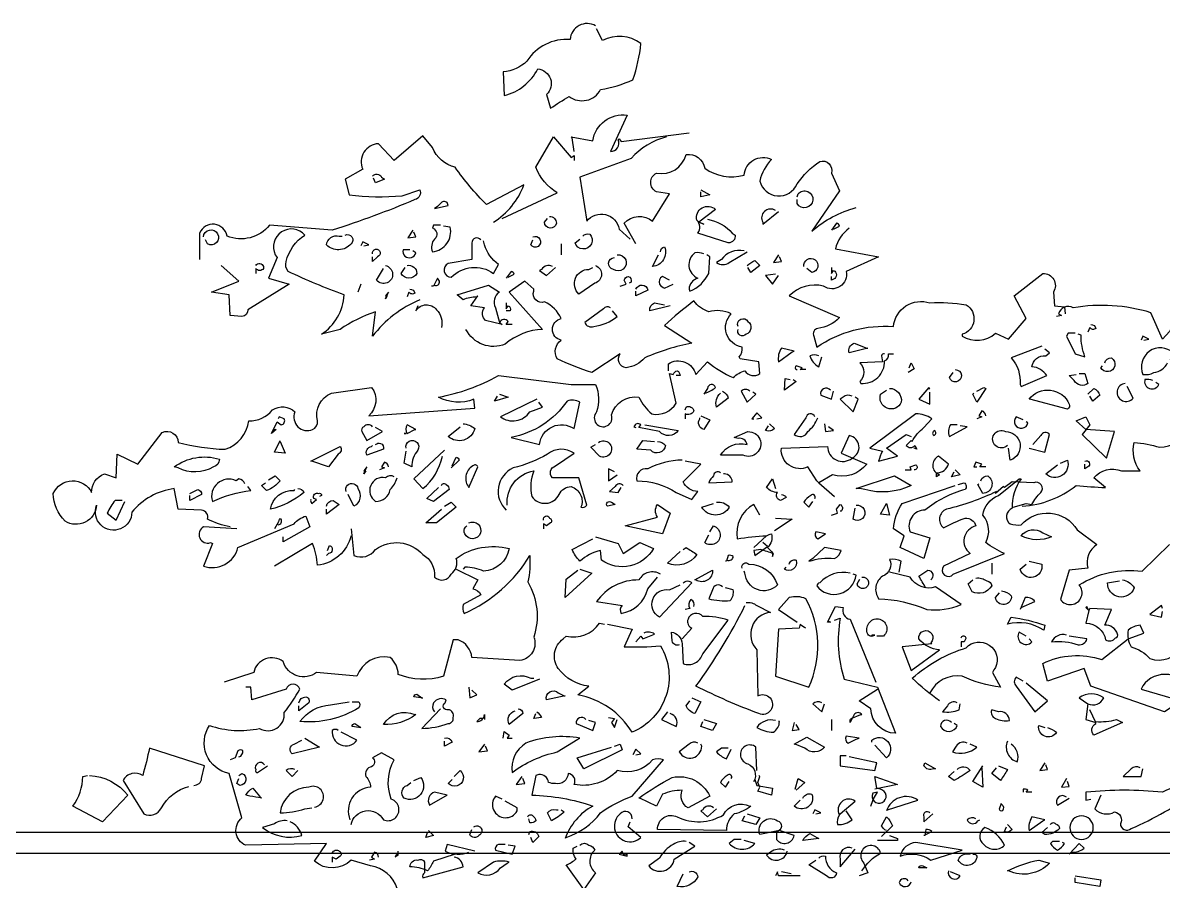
# Model space of a CAD drawing. Header units: millimetres. Extents: x -100356 to 314685, y 446 to 1273965.
# Drawn here: x 92499 to 95197, y 122590 to 124620 of the extents above; entities that cross this region are included whole.
import ezdxf
from ezdxf.xclip import XClip

# ---------------------------------------------------------------- set-up
doc = ezdxf.new("R2010")
doc.units = ezdxf.units.MM
doc.header["$XCLIPFRAME"] = 2
doc.linetypes.add('section$0$CENTER', pattern=[2, 1.25, -0.25, 0.25, -0.25])
for name, color, linetype in [('FIN', 3, 'Continuous'), ('KEN', 4, 'Continuous'), ('STR', 7, 'Continuous'), ('植栽2', 74, 'Continuous')]:
    doc.layers.add(name, color=color, linetype=linetype)
doc.layers.add('section$0$A-_FLORLEVL_E', color=7, linetype='Continuous', lineweight=5)
doc.layers.add('section$0$NKC_TRUC', color=8, linetype='section$0$CENTER', lineweight=13)

# ---------------------------------------------------------------- blocks, each defined once
blk = doc.blocks.new('LANG CAN')
at = {"layer": 'FIN'}
blk.add_line((252141.8, 98311.6, 0), (237391.7, 98311.6, 0), dxfattribs=at)
at = {"layer": 'KEN'}
blk.add_line((252141.8, 98261.6, 0), (237391.7, 98261.6, 0), dxfattribs=at)
blk = doc.blocks.new('A$C07C5541A')
for points in [[(1547.8, 2396.4, -0.549301), (1591, 2373.2, -0.27272), (1664, 2336.6, 0.173203), (1703.9, 2318.4), (1702.2, 2278.5, -0.220291), (1645.8, 2323.3, 0.655212), (1630.8, 2280.2), (1624.2, 2256.9, 0.023788), (1592.6, 2276.8, -0.460938), (1539.5, 2288.5, -0.063919), (1484.7, 2305.1, -0.05722), (1471.4, 2366.5, -0.282349), (1536.2, 2371.5), (1546.1, 2391.4)], [(1584.3, 2183.8), (1587.6, 2207.1), (1589.3, 2208.8), (1552.8, 2202.1, 0.408249), (1494.6, 2245.3), (1522.9, 2183.8, -0.554245), (1509.6, 2203.8), (1507.9, 2205.4), (1504.6, 2200.5), (1390, 2215.4)], [(1428.2, 2208.8, -0.13974), (1488, 2172.2), (1574.4, 2140.7), (1562.7, 2065.9, 0.652512), (1507.9, 2052.6), (1489.7, 2036)], [(1705.6, 2070.9), (1612.6, 2114.1, 0.165543), (1649.1, 2157.3), (1619.2, 2208.8), (1589.3, 2173.9), (1584.3, 2177.2), (1584.3, 2168.9)], [(1720.5, 2064.3, -0.162277), (1669, 2127.4), (1732.1, 2094.2, 0.04718), (1785.3, 2157.3, 0.23912), (1823.5, 2190.5), (1840.1, 2210.4), (1888.2, 2168.9), (1914.8, 2197.1, -0.528015), (1941.4, 2154), (1971.3, 2137.3), (1964.6, 2110.8, -0.055527), (1875, 2109.1), (1845.1, 2119.1, 0.480621), (1853.4, 2102.5, 0.023712), (1992.9, 2051), (2099.1, 2059.3, 0.334137), (2170.6, 2041, -0.744507), (2217.1, 2046), (2217.1, 2001.2)], [(1479.7, 2027.7), (1499.6, 2062.6, 0.4142), (1451.5, 2065.9), (1423.2, 2112.4), (1444.8, 2115.8, 0.632828), (1444.8, 2147.3, -0.40065), (1395, 2178.9, 0.39888), (1363.4, 2155.6, -0.226822), (1297, 2144, 0.526016), (1250.5, 2170.6, -0.14093), (1270.4, 2134, -0.7155), (1207.3, 2129, 0.08844), (1169.1, 2167.2, 0.586365), (1149.2, 2147.3), (1135.9, 2117.4), (1182.4, 2049.3, 0.11319), (1107.7, 2089.2)], [(1924.8, 2142.3, 0.548935), (1909.8, 2140.7), (1904.8, 2137.3), (1919.8, 2130.7), (1923.1, 2139)], [(1207.3, 2107.5), (1205.7, 2112.4, 3.111221), (1207.3, 2095.8), (1207.3, 2102.5)], [(1243.9, 2084.2, -0.780762), (1265.5, 2064.3), (1265.5, 2061), (1238.9, 2082.5)], [(1358.5, 2069.3, 0.172318), (1316.9, 2046), (1312, 2042.7, 0.463791), (1323.6, 2029.4), (1375.1, 2046, -0.388977), (1376.7, 2067.6, 0.753143), (1345.2, 2085.9), (1373.4, 2064.3), (1365.1, 2061), (1373.4, 2064.3)], [(1815.2, 2090.8), (1820.1, 2087.5), (1796.9, 2092.5), (1798.6, 2097.5, -0.449051), (1810.2, 2095.8), (1815.2, 2090.8)], [(1145.9, 2052.6), (1135.9, 2057.6, -0.333328), (1140.9, 2062.6), (1149.2, 2051)], [(1625.8, 2074.2, 0.428558), (1614.2, 2062.6, 0.928146), (1634.1, 2064.3), (1629.2, 2070.9)], [(1119.3, 2054.3, -0.180573), (1142.6, 2019.4), (1069.5, 2006.1), (1124.3, 1981.2, 0.677032), (1162.5, 1956.3, -0.272293), (1220.6, 1939.7), (1135.9, 1903.2, 0.183273), (1172.5, 1884.9, -0.5), (1179.1, 1871.6), (1174.1, 1853.4, 0.168274), (1044.6, 1888.2, 0.47821), (983.1, 1928.1, 0.058609), (921.7, 1924.8, 0.658524), (928.3, 1875), (928.3, 1871.6, -0.321259), (871.9, 1876.6), (850.3, 1866.6), (820.4, 1901.5), (840.3, 1939.7), (792.2, 1977.9, 0.593628), (773.9, 1946.4), (772.2, 1923.1), (755.6, 1921.5), (754, 1909.8)], [(1569.4, 2041, 0.302765), (1557.8, 2044.3, 1.255081), (1582.7, 2029.4), (1574.4, 2036)], [(1810.2, 2059.3), (1821.8, 2059.3), (1823.5, 2054.3, 0.588394), (1820.1, 2036, -0.292984), (1823.5, 2014.5, -0.449585), (1793.6, 2056), (1805.2, 2057.6)], [(1845.1, 1933.1, -0.131805), (1924.8, 1871.6), (1919.8, 1913.1, -0.067184), (1979.6, 1883.3), (2011.1, 1875, -0.233963), (1972.9, 1941.4, 0.023544), (2067.6, 1981.2, 0.236053), (2070.9, 1997.8, 0.192581), (2039.4, 2042.7, -0.877029), (2089.2, 2009.5), (2085.9, 2004.5), (2100.8, 1969.6), (2065.9, 1959.6), (2135.7, 1916.5, 0.4142), (2145.6, 1904.8), (2165.6, 1906.5), (2167.2, 1941.4), (2197.1, 1946.4), (2150.6, 1964.6), (2180.5, 1991.2)], [(1971.3, 2042.7, 0.872116), (1961.3, 2027.7, 0.438904), (2002.8, 2026.1, 0.442368), (1981.2, 2041), (1976.3, 2041)], [(2210.4, 2039.4, 0.4142), (2200.5, 2051, 1.442993), (2203.8, 2027.7), (2207.1, 2034.4)], [(1654.1, 2039.4, 2.209366), (1657.4, 2026.1), (1654.1, 2034.4)], [(1742.1, 2034.4, -0.741867), (1757, 2029.4), (1757, 2001.2), (1796.9, 1994.5, -0.815933), (1791.9, 1971.3, 0.371078), (1720.5, 1977.9), (1712.2, 1992.9, 0.161163), (1735.5, 2026.1), (1737.1, 2032.7)], [(426.8, 1982.9), (448.4, 1984.6, -0.897705), (489.9, 1994.5, -0.070908), (577.9, 1879.9), (589.6, 1866.6), (609.5, 1911.5, -0.115967), (740.7, 1919.8, -0.489075), (765.6, 1909.8), (760.6, 1906.5), (768.9, 1904.8)], [(1297, 2016.1, -0.293701), (1335.2, 2001.2), (1343.5, 1996.2, -0.309357), (1321.9, 1996.2), (1292, 2014.5)], [(1365.1, 2011.1, -0.123093), (1380.1, 2012.8, -0.57814), (1375.1, 1969.6, -0.32518), (1390, 1951.3), (1388.4, 1948, -0.190887), (1356.8, 1977.9), (1355.1, 2006.1), (1360.1, 2009.5)], [(1438.2, 2014.5, 0.343094), (1431.5, 2022.8, 0.5), (1451.5, 1989.5), (1441.5, 2009.5)], [(1511.3, 2009.5, 1.453629), (1517.9, 1984.6, 0.913208), (1516.2, 2004.5)], [(1861.7, 2017.8), (1873.3, 2017.8, -1), (1851.7, 2012.8), (1856.7, 2016.1)], [(1924.8, 2011.1, 2.236572), (1916.5, 2006.1), (1924.8, 1997.8), (1924.8, 2006.1)], [(1149.2, 1987.9), (1149.2, 1977.9), (1145.9, 1982.9, 0.672394), (1145.9, 1968), (1149.2, 1966.3), (1149.2, 1972.9)], [(1195.7, 1989.5, 2.442245), (1182.4, 1979.6), (1190.7, 1986.2)], [(1292, 1991.2, 0.090164), (1278.8, 1999.5), (1270.4, 1991.2), (1285.4, 1979.6), (1290.4, 1987.9)], [(1547.8, 1991.2, 0.720749), (1549.4, 1961.3), (1576, 1943, 0.692337), (1559.4, 1984.6), (1552.8, 1987.9)], [(1620.9, 1989.5, -0.4142), (1639.1, 1984.6), (1642.5, 1982.9), (1630.8, 1974.6), (1615.9, 1987.9)], [(1866.6, 1991.2, 0.474747), (1850, 1977.9, 0.625), (1876.6, 1977.9), (1870, 1987.9)], [(1903.2, 1991.2, 1.411942), (1918.1, 1966.3), (1906.5, 1986.2)], [(2122.4, 1991.2, 0.618027), (2109.1, 1989.5), (2109.1, 1986.2, 0.526016), (2122.4, 1986.2), (2122.4, 1977.9)], [(1423.2, 1966.3), (1434.9, 1972.9, -0.4142), (1439.8, 1959.6, -0.162277), (1431.5, 1953), (1416.6, 1959.6)], [(1506.3, 1956.3), (1496.3, 1959.6), (1499.6, 1966.3, 0.265564), (1493, 1972.9, 0.4142), (1488, 1963), (1491.3, 1961.3)], [(1695.6, 1971.3), (1685.6, 1976.3, -0.333328), (1690.6, 1981.2), (1698.9, 1969.6)], [(1820.1, 1958, -0.618027), (1811.8, 1964.6), (1815.2, 1969.6), (1821.8, 1956.3), (1825.1, 1956.3)], [(1424.9, 1813.5), (1424.9, 1825.1, 0.514099), (1378.4, 1806.9), (1358.5, 1828.5, -0.078461), (1315.3, 1801.9, 0.120438), (1295.4, 1813.5, -0.439896), (1270.4, 1808.5), (1272.1, 1828.5), (1303.7, 1833.4), (1305.3, 1836.8, -0.236053), (1300.3, 1853.4, 0.610992), (1318.6, 1909.8, -0.169403), (1356.8, 1913.1, 0.162277), (1381.7, 1931.4, -0.019669), (1431.5, 1889.9), (1385, 1860, -0.056946), (1464.8, 1835.1, 0.18692), (1496.3, 1818.5, 0.586716), (1506.3, 1841.7), (1554.4, 1810.2, 0.029709), (1612.6, 1833.4, 0.39888), (1605.9, 1865, 0.822235), (1605.9, 1901.5, -0.178864), (1634.1, 1929.8, 0.636353), (1652.4, 1948), (1652.4, 1951.3), (1667.4, 1964.6), (1693.9, 1946.4), (1637.5, 1883.3, -0.169144), (1700.6, 1858.3, 0.392166), (1767, 1883.3)], [(1479.7, 1951.3, 0.763794), (1459.8, 1949.7), (1479.7, 1939.7), (1479.7, 1948)], [(1689, 1891.6), (1698.9, 1891.6), (1695.6, 1896.5, -0.548935), (1710.5, 1894.9), (1705.6, 1891.6), (1733.8, 1898.2, 0.388977), (1735.5, 1919.8), (1758.7, 1923.1), (1747.1, 1939.7), (1748.7, 1938.1, -0.099014), (1772, 1933.1), (1782, 1941.4), (1728.8, 1958), (1710.5, 1946.4, -0.382629), (1717.2, 1919.8), (1710.5, 1894.9)], [(1861.7, 1951.3, 0.343094), (1853.4, 1944.7, 0.489075), (1863.3, 1946.4), (1866.6, 1938.1)], [(1421.6, 1923.1), (1456.4, 1914.8, 0.38205), (1448.1, 1928.1), (1431.5, 1924.8)], [(1698.9, 1928.1), (1698.9, 1918.1), (1695.6, 1923.1, 0.4142), (1692.3, 1914.8), (1698.9, 1914.8)], [(1522.9, 1919.8, -0.4142), (1534.5, 1918.1), (1566.1, 1894.9, -0.4142), (1551.1, 1888.2, -0.131805), (1511.3, 1904.8), (1519.6, 1914.8)], [(1848.4, 1923.1), (1851.7, 1914.8, 0.522507), (1816.8, 1916.5, 0.259125), (1808.5, 1886.6)], [(710.8, 1891.6, 0.343094), (702.5, 1884.9, 0.489075), (712.4, 1886.6), (715.8, 1878.3)], [(1307, 1888.2, 0.967209), (1290.4, 1896.5, 0.602081), (1293.7, 1875, 0.854492), (1307, 1883.3)], [(737.4, 1876.6), (749, 1876.6), (752.3, 1871.6), (737.4, 1841.7), (720.8, 1836.8, 0.088013), (727.4, 1873.3), (732.4, 1875)], [(576.3, 1831.8), (571.3, 1843.4, -0.817078), (622.8, 1806.9, -0.140045), (604.5, 1810.2, -0.257141), (581.3, 1826.8)], [(793.8, 1855), (845.3, 1835.1, 0.200378), (830.4, 1790.3), (828.7, 1786.9), (785.5, 1805.2, -0.236053), (810.4, 1820.1, 0.432068), (787.2, 1838.4), (780.5, 1843.4), (788.8, 1850)], [(1089.4, 1851.7), (1087.8, 1851.7), (1119.3, 1843.4, 0.4142), (1111, 1860), (1089.4, 1851.7)], [(1215.6, 1845.1), (1212.3, 1846.7), (1233.9, 1851.7, -0.18132), (1238.9, 1828.5), (1215.6, 1845.1)], [(827, 1584.3, -0.149078), (735.7, 1619.2, -0.00444), (685.9, 1615.9), (705.8, 1632.5, 0.319336), (659.3, 1644.1), (627.8, 1644.1, 0.219635), (637.7, 1692.3, 0.051575), (594.5, 1684, -0.218246), (543.1, 1710.5, 0.076462), (546.4, 1752.1), (516.5, 1773.6), (574.6, 1786.9, 0.514618), (554.7, 1798.6, -0.140793), (511.5, 1811.8, 0.162277), (514.8, 1830.1, 0.621933), (484.9, 1798.6, -1.976807), (453.4, 1778.6), (425.1, 1816.8), (425.1, 1818.5), (433.4, 1823.5)], [(687.5, 1826.8, 0.355026), (675.9, 1835.1, 1.285156), (694.2, 1818.5), (690.9, 1821.8)], [(1059.5, 1841.7, -0.618027), (1064.5, 1838.4), (1062.9, 1828.5), (1101.1, 1826.8, 0.422043), (1101.1, 1795.2), (1099.4, 1791.9, -0.447098), (1059.5, 1830.1, -0.4142), (1052.9, 1841.7), (1044.6, 1841.7)], [(1170.8, 1838.4, -0.224854), (1185.8, 1838.4, -0.190704), (1170.8, 1820.1), (1165.8, 1836.8)], [(940, 1815.2, 2), (949.9, 1801.9), (943.3, 1810.2)], [(1192.4, 1815.2), (1202.4, 1815.2), (1199, 1818.5), (1209, 1821.8, -0.5), (1209, 1815.2), (1207.3, 1815.2)], [(2165.6, 1549.4, 0.064346), (2203.8, 1562.7, -0.461777), (2213.7, 1577.7), (2253.6, 1579.3), (2260.2, 1614.2, -0.188416), (2331.6, 1574.4, 1.192596), (2391.4, 1586, 0.575256), (2444.6, 1559.4, 0.199295), (2464.5, 1605.9, 0.641296), (2399.7, 1607.6, 0.325729), (2378.1, 1639.1), (2358.2, 1632.5), (2356.6, 1672.3), (2321.7, 1655.7), (2280.2, 1708.9, 0.566177), (2253.6, 1692.3, -0.055374), (2173.9, 1680.6, -0.290543), (2134, 1728.8, -0.236053), (2094.2, 1747.1, 0.349014), (2056, 1743.8, -0.672394), (2026.1, 1713.9, -0.302765), (2017.8, 1728.8, 0.375732), (1994.5, 1775.3), (1926.4, 1785.3, 0.387238), (1931.4, 1737.1), (1752.1, 1750.4), (1753.7, 1765.3, 0.225006), (1813.5, 1768.7, -0.08197), (1712.2, 1805.2), (1589.3, 1790.3), (1547.8, 1790.3, 0.176819), (1546.1, 1743.8, -1.795151), (1521.2, 1738.8, 0.371094), (1474.7, 1768.7, -0.109772), (1453.1, 1740.4, -0.319199), (1411.6, 1758.7), (1423.2, 1808.5), (1416.6, 1806.9, 0.265564), (1409.9, 1813.5, 0.236053), (1405, 1805.2), (1411.6, 1805.2)], [(606.2, 1796.9, -0.123093), (619.4, 1798.6, -0.962967), (596.2, 1790.3), (601.2, 1793.6)], [(730.7, 1808.5), (720.8, 1808.5), (715.8, 1791.9, 0.482147), (739, 1796.9), (747.3, 1805.2), (735.7, 1806.9)], [(652.7, 1791.9, -1.503723), (639.4, 1767), (649.3, 1786.9)], [(715.8, 1773.6), (705.8, 1783.6, 0.236053), (695.8, 1772), (707.5, 1762), (712.4, 1770.3)], [(813.8, 1765.3), (815.4, 1765.3, 0.568604), (747.3, 1757, 0.4142), (750.6, 1748.7), (813.8, 1765.3)], [(1051.2, 1783.6, 0.45929), (1031.3, 1760.4, 0.975906), (1066.2, 1773.6), (1056.2, 1780.3)], [(1150.9, 1780.3, -0.819794), (1167.5, 1772), (1149.2, 1765.3), (1145.9, 1778.6)], [(1287.1, 1778.6, -0.449051), (1302, 1778.6), (1292, 1760.4), (1277.1, 1773.6), (1282.1, 1777)], [(1333.6, 1778.6, 0.236053), (1323.6, 1767), (1343.5, 1752.1, 0.302765), (1336.9, 1775.3)], [(1363.4, 1775.3, -0.119873), (1345.2, 1785.3, -0.867294), (1358.5, 1783.6), (1365.1, 1773.6)], [(1114.3, 1770.3, -0.323349), (1129.3, 1768.7), (1134.3, 1765.3), (1112.7, 1743.8), (1104.4, 1765.3), (1109.4, 1768.7)], [(1690.6, 1700.6), (1642.5, 1689, 0.569885), (1584.3, 1715.5), (1574.4, 1760.4, -0.225418), (1596, 1762, 0.195343), (1690.6, 1700.6)], [(1647.4, 1765.3), (1708.9, 1735.5, -0.423386), (1659.1, 1743.8), (1637.5, 1752.1), (1644.1, 1760.4)], [(825.4, 1730.5), (837, 1735.5, -1.333328), (817.1, 1725.5), (820.4, 1727.1)], [(888.5, 1737.1, -0.343094), (895.1, 1745.4), (900.1, 1737.1), (895.1, 1735.5), (903.4, 1732.1)], [(1014.7, 1695.6), (1013, 1693.9, 0.099014), (993.1, 1717.2), (979.8, 1732.1, -0.17128), (1006.4, 1740.4), (1084.4, 1682.3), (1062.9, 1677.3, -0.07106), (1069.5, 1660.7), (1037.9, 1669), (1056.2, 1682.3), (1023, 1705.6), (1014.7, 1702.2)], [(1177.4, 1735.5, -0.780762), (1192.4, 1733.8), (1212.3, 1705.6, -0.482147), (1189.1, 1710.5, -0.128281), (1172.5, 1733.8)], [(1370.1, 1737.1), (1355.1, 1730.5), (1365.1, 1713.9, 0.514618), (1371.8, 1732.1), (1371.8, 1733.8)], [(1396.7, 1747.1), (1395, 1752.1, 0.5), (1381.7, 1745.4, 0.4142), (1396.7, 1740.4), (1396.7, 1732.1)], [(2092.5, 1713.9), (2087.5, 1713.9), (2095.8, 1707.2), (2085.9, 1727.1), (2079.2, 1722.2, -0.535172), (2074.2, 1732.1), (2082.5, 1735.5), (2084.2, 1732.1)], [(936.6, 1722.2), (948.3, 1722.2, -0.242432), (949.9, 1702.2), (920, 1718.8), (931.7, 1720.5)], [(1253.8, 1723.8), (1245.5, 1715.5, 0.302765), (1260.5, 1712.2), (1255.5, 1720.5)], [(1464.8, 1722.2), (1408.3, 1712.2, 0.475433), (1439.8, 1710.5), (1474.7, 1717.2), (1471.4, 1722.2, -0.566177), (1483, 1718.8), (1479.7, 1717.2)], [(1772, 1723.8, 0.162277), (1752.1, 1715.5, 0.561798), (1796.9, 1702.2), (1777, 1718.8)], [(1853.4, 1713.9), (1851.7, 1713.9), (1866.6, 1722.2, -0.248367), (1866.6, 1707.2), (1853.4, 1713.9)], [(1924.8, 1718.8, -0.449051), (1939.7, 1718.8, -0.4142), (1943, 1710.5), (1934.7, 1695.6), (1908.2, 1710.5), (1919.8, 1717.2)], [(815.4, 1682.3), (788.8, 1675.7), (780.5, 1705.6, -0.548935), (795.5, 1703.9), (808.8, 1689)], [(851.9, 1687.3, 2), (855.3, 1710.5, 0.855453), (847, 1662.4), (850.3, 1682.3)], [(976.5, 1703.9, -0.618027), (974.8, 1712.2, -0.618027), (976.5, 1703.9)], [(1114.3, 1665.7, -0.730225), (1119.3, 1703.9), (1132.6, 1674), (1089.4, 1655.7, 0.310577), (1147.6, 1637.5), (1170.8, 1624.2), (1174.1, 1627.5), (1189.1, 1650.8, 0.580322), (1233.9, 1682.3), (1155.9, 1685.6, -0.629608), (1114.3, 1665.7)], [(1313.6, 1700.6), (1290.4, 1710.5, 1.275894), (1298.7, 1670.7), (1336.9, 1670.7, 0.324829), (1292, 1689, -0.439896), (1307, 1698.9), (1313.6, 1700.6)], [(842, 1582.7), (820.4, 1589.3), (810.4, 1587.6, 0.08429), (795.5, 1607.6, -0.803635), (807.1, 1624.2), (843.6, 1625.8), (856.9, 1615.9), (858.6, 1617.5), (871.9, 1605.9), (870.2, 1609.2, 0.051575), (954.9, 1579.3, -0.573578), (959.9, 1547.8, 0.04158), (923.4, 1564.4, 0.367569), (905.1, 1551.1, -0.631073), (915.1, 1504.6), (959.9, 1483, -1), (943.3, 1469.7), (856.9, 1504.6, 0.062256), (888.5, 1522.9, -0.318115), (893.5, 1569.4, 0.270126), (866.9, 1602.6), (832, 1630.8), (828.7, 1630.8, -0.17128), (843.6, 1581, -0.618027), (847, 1554.4, -0.082748), (828.7, 1552.8, 0.506699), (734, 1544.5), (700.8, 1519.6, -0.333328), (715.8, 1479.7), (747.3, 1476.4), (762.3, 1426.6, -1.053284), (730.7, 1451.5, 0.173203), (624.4, 1474.7), (577.9, 1519.6)], [(1014.7, 1695.6), (1023, 1687.3, -0.489075), (1008.1, 1687.3), (1004.7, 1680.6), (1009.7, 1682.3)], [(1443.2, 1693.9, 0.201935), (1429.9, 1687.3, 0.646576), (1454.8, 1679), (1478, 1680.6), (1468.1, 1695.6), (1448.1, 1693.9)], [(1542.8, 1692.3, 1.80748), (1541.1, 1669), (1556.1, 1684), (1547.8, 1689)], [(1697.3, 1586, 0.393753), (1652.4, 1644.1, -0.148178), (1655.7, 1600.9, -0.568817), (1609.2, 1604.3, 0.302765), (1589.3, 1617.5, 0.445358), (1572.7, 1582.7, -0.302765), (1562.7, 1586), (1576, 1632.5), (1620.9, 1632.5, 0.557053), (1615.9, 1652.4), (1584.3, 1674, -0.334427), (1629.2, 1672.3, 0.069855), (1687.3, 1649.1, -0.532242), (1698.9, 1577.7)], [(1803.5, 1679), (1855, 1630.8), (1840.1, 1614.2, -0.173294), (1806.9, 1669)], [(1868.3, 1682.3, 1.489532), (1848.4, 1679, -0.193741), (1858.3, 1650.8), (1871.6, 1657.4), (1868.3, 1677.3)], [(1919.8, 1689, 0.236053), (1911.5, 1690.6, 0.4142), (1906.5, 1680.6), (1934.7, 1670.7, 0.480621), (1926.4, 1685.6), (1924.8, 1687.3)], [(2027.7, 1660.7), (2029.4, 1660.7), (1979.6, 1685.6, 0.45993), (1982.9, 1672.3), (1999.5, 1650.8), (2027.7, 1660.7)], [(720.8, 1660.7, 0.953506), (715.8, 1650.8), (720.8, 1647.4), (720.8, 1655.7)], [(762.3, 1657.4), (750.6, 1662.4, 0.789307), (787.2, 1639.1), (767.3, 1654.1)], [(971.5, 1640.8, -0.339493), (951.6, 1655.7), (968.2, 1669, -0.683197), (966.5, 1637.5), (971.5, 1634.1), (971.5, 1640.8)], [(1401.6, 1662.4, -0.114807), (1459.8, 1647.4, -0.566177), (1478, 1627.5, 0.137833), (1411.6, 1607.6), (1385, 1596), (1375.1, 1609.2, 0.276978), (1400, 1625.8), (1370.1, 1655.7), (1396.7, 1660.7)], [(1790.3, 1652.4), (1783.6, 1667.4, 0.333328), (1778.6, 1662.4), (1791.9, 1649.1)], [(1898.2, 1650.8, -0.343094), (1904.8, 1659.1), (1909.8, 1650.8), (1904.8, 1649.1), (1913.1, 1645.8)], [(2260.2, 1650.8, 0.234818), (2183.8, 1664, 0.33754), (2193.8, 1650.8, 0.251907), (2253.6, 1649.1), (2260.2, 1650.8)], [(1024.7, 1645.8), (1014.7, 1645.8), (1016.4, 1650.8), (1006.4, 1654.1, 0.618027), (1008.1, 1645.8), (1009.7, 1645.8)], [(1336.9, 1640.8, -0.663971), (1348.5, 1635.8, -0.105927), (1356.8, 1624.2), (1316.9, 1625.8, -0.380188), (1330.2, 1639.1), (1331.9, 1639.1)], [(1762, 1615.9), (1747.1, 1650.8, -0.618027), (1755.4, 1652.4, -0.456024), (1762, 1615.9)], [(896.8, 1627.5, 0.355026), (885.2, 1635.8, 0.727982), (893.5, 1605.9), (901.8, 1620.9), (900.1, 1622.5)], [(935, 1620.9), (925, 1624.2, 0.442368), (923.4, 1612.6, -0.106598), (991.4, 1577.7, -0.5336), (1016.4, 1541.1), (983.1, 1531.2), (993.1, 1496.3), (1033, 1514.6), (1026.3, 1534.5), (1044.6, 1546.1, 0.126938), (1029.6, 1589.3), (940, 1619.2)], [(1101.1, 1614.2), (1107.7, 1614.2), (1042.9, 1635.8), (1014.7, 1619.2, 0.179413), (1092.8, 1612.6), (1101.1, 1614.2)], [(1233.9, 1604.3, 0.236053), (1225.6, 1599.3), (1235.6, 1594.3, 0.535172), (1240.6, 1607.6, 0.184647), (1258.8, 1615.9), (1248.9, 1630.8), (1243.9, 1614.2)], [(1501.3, 1619.2, -0.618027), (1514.6, 1617.5), (1524.5, 1609.2), (1509.6, 1607.6), (1504.6, 1615.9)], [(1808.5, 1619.2, 0.618027), (1800.2, 1620.9, 0.236053), (1795.2, 1612.6), (1821.8, 1592.6), (1833.4, 1597.6), (1813.5, 1615.9)], [(1888.2, 1634.1, -0.323349), (1903.2, 1632.5, -0.828461), (1919.8, 1592.6, -0.373596), (1894.9, 1612.6, -0.120438), (1883.3, 1632.5)], [(1969.6, 1609.2, 1.099762), (1949.7, 1614.2, 0.447098), (1956.3, 1584.3), (1966.3, 1604.3)], [(2100.8, 1629.2), (2089.2, 1635.8), (2080.9, 1627.5, 0.128281), (2104.1, 1610.9), (2112.4, 1619.2), (2105.8, 1624.2)], [(2140.7, 1622.5, -0.265564), (2150.6, 1630.8), (2155.6, 1627.5, -0.651062), (2195.5, 1592.6, 0.077942), (2130.7, 1610.9), (2135.7, 1617.5)], [(1177.4, 1597.6, -1), (1184.1, 1602.6, -0.155243), (1195.7, 1591), (1187.4, 1582.7), (1180.8, 1592.6)], [(2029.4, 1596, -0.236053), (2027.7, 1589.3), (2019.4, 1596), (2024.4, 1597.6, 0.677032), (2016.1, 1605.9, 0.618027), (2011.1, 1602.6), (2014.5, 1600.9)], [(2051, 1614.2, 0.386597), (2041, 1607.6, 0.118042), (2097.5, 1579.3, 0.392899), (2057.6, 1610.9), (2056, 1612.6)], [(2233.7, 1605.9), (2220.4, 1612.6, 0.343094), (2213.7, 1604.3), (2233.7, 1594.3), (2233.7, 1602.6)], [(1107.7, 1586, 1.49321), (1112.7, 1562.7), (1109.4, 1581)], [(1149.2, 1569.4), (1139.3, 1572.7), (1140.9, 1579.3), (1134.3, 1587.6, 0.442368), (1132.6, 1576), (1134.3, 1576)], [(1270.4, 1569.4), (1280.4, 1587.6, -0.316086), (1308.6, 1529.5, 0.02652), (1258.8, 1534.5, 0.07106), (1250.5, 1537.8, 0.265564), (1257.2, 1514.6), (1250.5, 1507.9, 0.162277), (1248.9, 1499.6), (1247.2, 1504.6, 0.015137), (1268.8, 1511.3), (1280.4, 1509.6), (1278.8, 1501.3), (1257.2, 1516.2), (1265.5, 1522.9)], [(1343.5, 1591, 0.286789), (1321.9, 1582.7, 0.571426), (1368.4, 1582.7), (1348.5, 1589.3)], [(1498, 1551.1), (1443.2, 1566.1, 0.323349), (1443.2, 1587.6), (1421.6, 1572.7), (1434.9, 1537.8), (1498, 1551.1)], [(1514.6, 1587.6), (1527.9, 1584.3, 1), (1521.2, 1591), (1514.6, 1587.6)], [(2002.8, 1584.3, 0.380188), (1991.2, 1594.3), (1981.2, 1587.6), (2002.8, 1571), (2002.8, 1579.3)], [(2348.3, 1594.3), (2359.9, 1594.3, -0.078461), (2373.2, 1572.7), (2358.2, 1561.1), (2343.3, 1592.6)], [(1635.8, 1561.1, 1), (1625.8, 1564.4, 0.618027), (1624.2, 1556.1), (1630.8, 1551.1), (1635.8, 1554.4), (1635.8, 1546.1)], [(2154, 1546.1), (2210.4, 1549.4, -0.925018), (2198.8, 1522.9), (2195.5, 1521.2), (2210.4, 1483, -0.438248), (2152.3, 1514.6), (2057.6, 1554.4, 0.165543), (2037.7, 1567.7), (2031.1, 1549.4), (2075.9, 1524.5), (2075.9, 1532.8)], [(2084.2, 1552.8, -0.489075), (2079.2, 1562.7), (2082.5, 1562.7, 0.080124), (2090.8, 1546.1)], [(777.2, 1532.8, 0.224854), (828.7, 1534.5, 0.4142), (792.2, 1539.5), (777.2, 1532.8)], [(1355.1, 1541.1), (1348.5, 1551.1, 1.188446), (1363.4, 1522.9), (1356.8, 1536.2)], [(1961.3, 1546.1), (1956.3, 1501.3, -0.361557), (1919.8, 1511.3, 0.389557), (1840.1, 1502.9, 0.294418), (1820.1, 1464.8, -0.523941), (1791.9, 1469.7, -0.32045), (1783.6, 1496.3, 0.221481), (1693.9, 1512.9, 0.346878), (1737.1, 1474.7, -0.111496), (1768.7, 1481.4), (1772, 1478)], [(1762, 1556.1, 2.475403), (1768.7, 1537.8, 0.4142), (1767, 1549.4), (1765.3, 1551.1)], [(1159.2, 1537.8), (1175.8, 1541.1, -0.4142), (1172.5, 1529.5), (1159.2, 1537.8)], [(1547.8, 1532.8), (1509.6, 1521.2), (1501.3, 1504.6), (1473.1, 1522.9), (1449.8, 1512.9, 0.437134), (1537.8, 1493), (1539.5, 1509.6, -0.131729), (1574.4, 1491.3, 0.077942), (1587.6, 1511.3), (1552.8, 1529.5)], [(1961.3, 1534.5, 0.315689), (2017.8, 1484.7, -0.063232), (2026.1, 1521.2), (2090.8, 1483)], [(1180.8, 1496.3), (1187.4, 1491.3, 0.105927), (1144.2, 1496.3, -0.219635), (1132.6, 1509.6), (1160.8, 1514.6), (1180.8, 1496.3)], [(1400, 1511.3), (1395, 1514.6, 0.023788), (1376.7, 1502.9, 0.355225), (1426.6, 1488), (1405, 1507.9)], [(2001.2, 1509.6), (1997.8, 1517.9, 0.867294), (1999.5, 1504.6), (2002.8, 1501.3)], [(815.4, 1491.3), (793.8, 1486.3, 0.968002), (830.4, 1478), (820.4, 1486.3)], [(1034.6, 1473.1), (1031.3, 1491.3, -0.140045), (1051.2, 1494.6, 0.45993), (1062.9, 1466.4, -0.419449), (1069.5, 1428.2, 0.092926), (988.1, 1409.9, -0.129364), (930, 1418.3), (973.2, 1448.1, 0.362045), (1016.4, 1464.8), (1051.2, 1473.1)], [(1220.6, 1486.3, 0.5), (1209, 1493, 0.703491), (1228.9, 1478), (1225.6, 1481.4)], [(1300.3, 1479.7, 0.831802), (1288.7, 1486.3, 0.332077), (1240.6, 1451.5, 0.657257), (1295.4, 1471.4), (1297, 1474.7)], [(1325.3, 1493, -0.5), (1315.3, 1499.6, -0.236053), (1323.6, 1501.3), (1326.9, 1491.3), (1328.6, 1491.3)], [(1783.6, 1478), (1747.1, 1459.8), (1755.4, 1444.8, 0.265564), (1742.1, 1434.9), (1772, 1418.3, -0.162277), (1770.3, 1403.3, -0.159088), (1659.1, 1501.3, 0.06636), (1662.4, 1456.4, 0.215668), (1652.4, 1363.4, 0.486023), (1675.7, 1323.6), (1757, 1328.6, -0.302765), (1780.3, 1358.5), (1788.6, 1358.5), (1805.2, 1297, 0.17569), (1881.6, 1300.3, -0.217575), (1894.9, 1328.6, -0.389542), (1951.3, 1297), (2019.4, 1303.7, 0.528137), (2075.9, 1321.9, -0.544403), (2125.7, 1303.7), (2175.5, 1287.1)], [(989.8, 1446.5, 0.010635), (1001.4, 1466.4), (986.5, 1476.4, 0.697281), (981.5, 1459.8)], [(1097.7, 1464.8, 2.314423), (1106, 1453.1), (1101.1, 1461.4)], [(1117.7, 1471.4, -0.272293), (1169.1, 1454.8, -0.333328), (1174.1, 1449.8, -0.666397), (1107.7, 1468.1), (1112.7, 1469.7)], [(1378.4, 1459.8), (1380.1, 1459.8), (1350.2, 1476.4, 0.618027), (1378.4, 1459.8)], [(1438.2, 1469.7, -0.427887), (1474.7, 1459.8, -0.250244), (1546.1, 1423.2), (1502.9, 1416.6, -0.369919), (1504.6, 1403.3, -0.308914), (1459.8, 1444.8), (1443.2, 1464.8)], [(657.6, 1459.8, 0.236053), (637.7, 1446.5, 0.857101), (682.6, 1454.8), (662.6, 1458.1)], [(905.1, 1463.1, 0.205246), (886.8, 1458.1, 0.4142), (878.5, 1449.8, 0.394608), (911.7, 1439.8), (918.4, 1453.1), (910.1, 1459.8)], [(1333.6, 1448.1, -0.659393), (1350.2, 1443.2), (1356.8, 1428.2, -0.090164), (1320.3, 1424.9, -0.236053), (1315.3, 1443.2), (1328.6, 1446.5)], [(1400, 1454.8, 0.449051), (1385, 1454.8), (1439.8, 1396.7, 0.85083), (1423.2, 1443.2), (1405, 1451.5)], [(828.7, 1413.3), (805.4, 1423.2, -0.302765), (822.1, 1429.9), (830.4, 1409.9)], [(861.9, 1441.5, 0.173203), (845.3, 1433.2, 1), (871.9, 1429.9), (865.2, 1438.2)], [(1192.4, 1378.4, 0.090164), (1202.4, 1385), (1204, 1378.4), (1238.9, 1376.7), (1243.9, 1297), (1187.4, 1278.8, -0.233078), (1192.4, 1428.2, -0.17128), (1220.6, 1429.9), (1238.9, 1409.9), (1207.3, 1388.4)], [(1381.7, 1414.9, -0.4142), (1386.7, 1426.6, -0.395447), (1388.4, 1411.6), (1396.7, 1409.9)], [(714.1, 1408.3), (719.1, 1386.7, 0.363541), (685.9, 1358.5, -0.369919), (669.3, 1361.8, -0.618027), (665.9, 1368.4, -0.357574), (687.5, 1383.4), (675.9, 1409.9), (712.4, 1411.6), (714.1, 1408.3), (717.4, 1414.9), (719.1, 1413.3), (714.1, 1408.3)], [(1154.2, 1390), (1150.9, 1388.4), (1155.9, 1388.4), (1142.6, 1414.9), (1129.3, 1413.3, -0.457672), (1117.7, 1393.3), (1074.5, 1287.1)], [(1293.7, 1421.6, 0.205246), (1275.4, 1416.6), (1252.2, 1405, -0.624557), (1275.4, 1341.9), (1273.8, 1263.8, 1.612503), (1272.1, 1233.9, 0.02623), (1378.4, 1280.4, -0.042603), (1295.4, 1416.6)], [(790.5, 1375.1, -0.214951), (851.9, 1385), (845.3, 1396.7, 0.05574), (788.8, 1383.4), (790.5, 1375.1)], [(1144.2, 1391.7), (1134.3, 1395, -0.128494), (1127.6, 1292), (1071.2, 1278.8), (1041.3, 1200.7, 0.400543), (1082.8, 1242.2), (1102.7, 1255.5), (1071.2, 1275.4)], [(1081.1, 1365.1, 0.4142), (1087.8, 1368.4, 0.265564), (1086.1, 1386.7, 1.142181), (1061.2, 1365.1), (1072.8, 1365.1)], [(1406.6, 1350.2, 0.5), (1418.3, 1356.8), (1419.9, 1371.8, 0.343094), (1401.6, 1351.8), (1400, 1318.6, -0.445358), (1366.8, 1335.2), (1323.6, 1391.7, -0.087051), (1366.8, 1398.3, -0.590881), (1391.7, 1393.3, -0.4142), (1385, 1378.4), (1401.6, 1360.1)], [(647.7, 1360.1), (621.1, 1370.1), (627.8, 1383.4, -0.162277), (647.7, 1375.1, -0.18132), (642.7, 1346.8, 0.147141), (611.1, 1326.9, -0.350769), (556.3, 1346.8, 0.052475), (499.9, 1321.9, 0.535172), (494.9, 1312, 0.055542), (544.7, 1275.4, -0.612427), (626.1, 1275.4), (558, 1255.5), (586.2, 1237.2), (710.8, 1280.4), (722.4, 1310.3), (783.9, 1288.7), (792.2, 1318.6, 0.197311), (692.5, 1325.3), (647.7, 1360.1)], [(820.4, 1365.1), (832, 1371.8, -0.914551), (810.4, 1355.1), (815.4, 1360.1)], [(979.8, 1351.8), (1029.6, 1346.8), (1014.7, 1307), (966.5, 1341.9, 0.213303), (1001.4, 1360.1, 1.704361), (981.5, 1353.5), (979.8, 1351.8)], [(1527.9, 1385), (1486.3, 1376.7), (1499.6, 1346.8, -0.027756), (1438.2, 1348.5, 0.458389), (1486.3, 1202.4, -0.215485), (1577.7, 1265.5), (1559.4, 1280.4, 0.208542), (1610.9, 1310.3, 0.417313), (1602.6, 1360.1), (1597.6, 1365.1, -0.302765), (1541.1, 1386.7), (1532.8, 1385)], [(1479.7, 1355.1), (1471.4, 1365.1), (1468.1, 1360.1), (1448.1, 1368.4, -0.265564), (1466.4, 1370.1)], [(752.3, 1366.8, -0.375732), (777.2, 1355.1, 0.123093), (732.4, 1350.2, -0.364258), (717.4, 1360.1), (747.3, 1365.1)], [(966.5, 1255.5, 0.037674), (1013, 1293.7, 0.104523), (921.7, 1345.2, 0.846619), (871.9, 1312, -0.062256), (876.9, 1303.7), (863.6, 1278.8, 0.077942), (928.3, 1297, -0.329193), (983.1, 1268.8)], [(930, 1361.8, 1.418991), (923.4, 1358.5), (925, 1355.1), (930, 1355.1), (930, 1346.8)], [(825.4, 1288.7), (837, 1295.4, -0.449051), (837, 1280.4), (805.4, 1237.2), (783.9, 1255.5), (820.4, 1285.4)], [(1642.5, 1292), (1689, 1273.8), (1702.2, 1283.7, 0.376709), (1657.4, 1293.7), (1652.4, 1293.7)], [(1600.9, 1263.8), (1599.3, 1263.8), (1630.8, 1257.2, 0.778244), (1610.9, 1268.8), (1600.9, 1263.8)], [(2182.2, 840.3, 0.028854), (2114.1, 858.6, -0.099014), (2051, 851.9, 0.227432), (2085.9, 910.1, 0.276978), (2054.3, 893.5, -0.265564), (2006.1, 880.2, -0.560715), (1964.6, 906.8), (1966.3, 910.1), (1883.3, 938.3, -0.285431), (1928.1, 976.5), (1961.3, 986.5, 0.404877), (2022.8, 984.8), (2002.8, 1014.7), (2139, 1011.4, 0.570038), (2145.6, 1057.9), (2167.2, 1132.6, 0.530762), (2200.5, 1214, -0.137939), (2115.8, 1209, -0.618027), (2074.2, 1235.6, -0.039932), (2047.7, 1275.4, -0.714279), (2070.9, 1275.4), (2129, 1257.2), (2130.7, 1278.8), (2139, 1278.8)], [(715.8, 1250.5, -0.4142), (689.2, 1260.5, -0.32045), (730.7, 1260.5), (715.8, 1250.5)], [(936.6, 1252.2, -0.442368), (953.3, 1247.2), (961.6, 1237.2, -0.140045), (933.3, 1240.6), (931.7, 1250.5)], [(1165.8, 1252.2, -0.323349), (1180.8, 1250.5), (1165.8, 1237.2), (1160.8, 1250.5)], [(1385, 1260.5), (1370.1, 1253.8), (1380.1, 1233.9, 0.209167), (1395, 1247.2), (1388.4, 1255.5)], [(1810.2, 1242.2), (1841.7, 1209, -0.088959), (1796.9, 1217.3, -0.463791), (1788.6, 1227.3, -0.480621), (1796.9, 1240.6, 0.923187), (1801.9, 1252.2), (1800.2, 1257.2, -0.38205), (1821.8, 1252.2, -0.323349), (1820.1, 1237.2)], [(1843.4, 1260.5), (1855, 1262.1, 0.333328), (1850, 1267.1), (1841.7, 1260.5), (1840.1, 1260.5)], [(1959.6, 1253.8), (1948, 1253.8, 0.333328), (1948, 1243.9, 0.165436), (2047.7, 1220.6, 0.214035), (1996.2, 1248.9), (1964.6, 1253.8)], [(2049.3, 1252.2, 0.380188), (2037.7, 1262.1, 0.535172), (2032.7, 1252.2), (2049.3, 1238.9), (2049.3, 1247.2)], [(848.6, 1222.3, -0.45993), (866.9, 1237.2), (878.5, 1240.6, -0.4142), (871.9, 1225.6, -0.140045), (848.6, 1222.3)], [(1099.4, 1232.3), (1097.7, 1232.3, -0.5), (1111, 1232.3), (1117.7, 1219), (1117.7, 1223.9), (1116, 1222.3), (1116, 1225.6), (1099.4, 1232.3)], [(1426.6, 1237.2), (1436.5, 1223.9), (1411.6, 1212.3, -0.468369), (1421.6, 1233.9)], [(1647.4, 1237.2, 0.099014), (1639.1, 1227.3), (1652.4, 1225.6), (1649.1, 1233.9)], [(1679, 1242.2, 0.4142), (1670.7, 1233.9), (1693.9, 1215.6, 0.468369), (1684, 1238.9)], [(1853.4, 1232.3), (1851.7, 1232.3, 0.175018), (1906.5, 1215.6, 0.377228), (1853.4, 1232.3)], [(702.5, 1220.6, -0.090164), (667.6, 1223.9), (657.6, 1219), (705.8, 1197.4, 0.482834), (702.5, 1217.3), (702.5, 1219)], [(946.6, 1219, -0.72995), (964.9, 1212.3, -0.648468), (936.6, 1214), (941.6, 1217.3)], [(1243.9, 1222.3, -0.315216), (1275.4, 1210.7, -0.119873), (1247.2, 1202.4, -0.253922), (1237.2, 1220.6), (1238.9, 1220.6)], [(1564.4, 1223.9, -0.763794), (1581, 1217.3), (1552.8, 1205.7), (1547.8, 1219), (1559.4, 1222.3)], [(1737.1, 1225.6), (1743.8, 1225.6), (1748.7, 1220.6, -0.386597), (1735.5, 1232.3), (1735.5, 1223.9)], [(1948, 1210.7), (1959.6, 1212.3, 0.333328), (1954.7, 1217.3), (1944.7, 1210.7), (1948, 1210.7)], [(783.9, 1210.7, 0.038391), (768.9, 1202.4, 0.836487), (798.8, 1214), (788.8, 1210.7)], [(1107.7, 1190.7), (1102.7, 1192.4), (1124.3, 1195.7, -0.4142), (1121, 1184.1), (1107.7, 1190.7)], [(1577.7, 1190.7), (1574.4, 1192.4, -0.135239), (1665.7, 1184.1, -0.300735), (1689, 1134.3, 0.110443), (1612.6, 1169.1), (1577.7, 1190.7)], [(1982.9, 1205.7, -0.333328), (1992.9, 1205.7, -0.786774), (1951.3, 1189.1), (1977.9, 1202.4)], [(851.9, 1187.4, -0.445358), (835.3, 1152.5, -0.333328), (845.3, 1182.4)], [(920, 1184.1, -0.401794), (938.3, 1179.1), (944.9, 1169.1, -0.263626), (903.4, 1177.4), (915.1, 1182.4)], [(1081.1, 1185.8), (1081.1, 1189.1, 0.996338), (1056.2, 1159.2), (1076.1, 1180.8)], [(1210.7, 1182.4), (1212.3, 1182.4), (1190.7, 1194.1), (1160.8, 1177.4, 0.449051), (1194.1, 1175.8), (1210.7, 1182.4)], [(1275.4, 1137.6), (1277.1, 1177.4, -1.2724), (1290.4, 1149.2, 0.433731), (1280.4, 1119.3), (1278.8, 1122.6), (1275.4, 1112.7), (1248.9, 1107.7), (1250.5, 1096.1), (1273.8, 1102.7), (1270.4, 1109.4), (1273.8, 1117.7), (1270.4, 1127.6), (1272.1, 1129.3)], [(1323.6, 1175.8), (1335.2, 1175.8), (1343.5, 1169.1, -0.116058), (1326.9, 1157.5), (1318.6, 1174.1)], [(1375.1, 1184.1, -0.323349), (1390, 1182.4), (1406.6, 1169.1, -0.766891), (1368.4, 1179.1), (1370.1, 1182.4)], [(1803.5, 1192.4, 0.4142), (1790.3, 1185.8), (1803.5, 1179.1), (1803.5, 1187.4)], [(2039.4, 1192.4), (2014.5, 1177.4), (2061, 1165.8, 0.582718), (2057.6, 1182.4), (2044.3, 1189.1)], [(2227, 1112.7, -0.386597), (2213.7, 1124.3), (2208.8, 1145.9), (2301.8, 1175.8, 0.016891), (2313.4, 1129.3, -0.447098), (2346.6, 1121), (2311.7, 1064.5, -0.4142), (2281.8, 1074.5, 0.201935), (2235.3, 1111)], [(1597.6, 1024.7, -0.146759), (1539.5, 1066.2, 0.073212), (1486.3, 1094.4), (1433.2, 1155.9, -0.183273), (1451.5, 1155.9, 0.295303), (1511.3, 1137.6, 0.261124), (1584.3, 1114.3, -0.535172), (1594.3, 1132.6, 0.467392), (1615.9, 1116, 0.123093), (1627.5, 1117.7, -0.441483), (1644.1, 1130.9), (1649.1, 1129.3), (1655.7, 1096.1, 0.078186), (1552.8, 1077.8, -0.18045), (1599.3, 1023)], [(1961.3, 1046.3, 0.704712), (1906.5, 1054.6, -1.057755), (1893.2, 1089.4, 0.223801), (1888.2, 1155.9), (1909.8, 1167.5), (1924.8, 1159.2, 0.548935), (1926.4, 1144.2, -0.468369), (1936.4, 1127.6, 0.197815), (1928.1, 1109.4, -0.517639), (1963, 1054.6)], [(2150.6, 1160.8, -0.350769), (2144, 1170.8, -0.4142), (2152.3, 1170.8), (2157.3, 1159.2), (2165.6, 1155.9)], [(627.8, 1142.6, -0.323349), (642.7, 1140.9), (656, 1127.6), (626.1, 1127.6), (622.8, 1140.9)], [(866.9, 1145.9), (851.9, 1139.3, 0.023788), (863.6, 1121), (878.5, 1132.6), (870.2, 1142.6)], [(936.6, 1139.3, 0.535172), (915.1, 1137.6, 0.023788), (941.6, 1121), (951.6, 1127.6), (941.6, 1135.9)], [(976.5, 1140.9, 0.4142), (993.1, 1145.9), (991.4, 1150.9), (973.2, 1140.9), (976.5, 1140.9)], [(1786.9, 1127.6), (1777, 1137.6, 1.086792), (1796.9, 1116), (1790.3, 1122.6)], [(2056, 1139.3, -0.323349), (2070.9, 1137.6), (2061, 1127.6), (2051, 1137.6)], [(2107.5, 1147.6, -0.92012), (2122.4, 1139.3, -0.618027), (2119.1, 1134.3), (2102.5, 1145.9)], [(1082.8, 1077.8, 0.080856), (1071.2, 1101.1), (1079.5, 1099.4, -2.850769), (1066.2, 1106), (1072.8, 1107.7), (1076.1, 1127.6), (1037.9, 1114.3), (1076.1, 1106)], [(1318.6, 1124.3, -1), (1325.3, 1129.3, -0.155243), (1336.9, 1117.7), (1328.6, 1109.4), (1321.9, 1119.3)], [(1473.1, 1091.1), (1474.7, 1091.1, 0.037811), (1418.3, 1126, 0.359619), (1355.1, 1094.4), (1391.7, 1074.5, 0.369919), (1401.6, 1104.4, -0.096176), (1434.9, 1097.7), (1444.8, 1077.8), (1473.1, 1091.1)], [(1855, 1121), (1843.4, 1126, 0.792007), (1871.6, 1091.1, 0.528915), (1866.6, 1112.7), (1860, 1117.7)], [(2150.6, 1129.3), (2145.6, 1132.6, 0.838196), (2149, 1112.7), (2154, 1116), (2150.6, 1124.3)], [(2403.1, 1129.3, 0.214859), (2338.3, 1096.1), (2381.5, 1051.2), (2431.3, 1077.8, -0.162277), (2414.7, 1127.6), (2406.4, 1129.3)], [(694.2, 1096.1), (704.1, 1072.8, -0.33432), (670.9, 1067.8, 0.535172), (661, 1047.9, -0.630219), (642.7, 1039.6, -0.047501), (533.1, 1101.1, -0.294113), (589.6, 1101.1, -0.051315), (719.1, 1101.1), (719.1, 1087.8), (710.8, 1089.4)], [(810.4, 1101.1), (820.4, 1101.1), (817.1, 1104.4, -0.236053), (825.4, 1106), (825.4, 1101.1)], [(1801.9, 1094.4), (1798.6, 1096.1), (1820.1, 1101.1, -0.5), (1828.5, 1079.5), (1801.9, 1094.4)], [(2022.8, 1076.1, -1.166656), (2032.7, 1109.4, -0.384018), (2080.9, 1066.2, -0.071945), (2039.4, 1072.8), (2027.7, 1074.5)], [(2115.8, 1094.4), (2112.4, 1091.1, -0.027756), (2132.4, 1094.4), (2139, 1096.1, 0.155243), (2127.4, 1107.7), (2115.8, 1094.4)], [(752.3, 1092.8, -0.882782), (767.3, 1079.5), (747.3, 1091.1)], [(861.9, 1081.1, 0.4142), (860.3, 1069.5, 0.618027), (865.2, 1072.8), (861.9, 1082.8)], [(1054.6, 1071.2), (1003.1, 1087.8, -0.498581), (1056.2, 1069.5)], [(1134.3, 1064.5), (1109.4, 1086.1, -0.797821), (1135.9, 1062.9, -0.192581), (1139.3, 1046.3, -0.173203), (1114.3, 1054.6), (1124.3, 1069.5)], [(1197.4, 1091.1, 0.4142), (1182.4, 1097.7, 0.795181), (1212.3, 1077.8), (1202.4, 1087.8)], [(1287.1, 1077.8), (1285.4, 1077.8, 0.118973), (1313.6, 1064.5, -0.215668), (1326.9, 1036.3), (1443.2, 1037.9, 0.569794), (1409.9, 1059.5, -0.255783), (1331.9, 1062.9, 0.400162), (1287.1, 1077.8)], [(1705.6, 1089.4), (1717.2, 1094.4, -1.097076), (1680.6, 1069.5), (1680.6, 1074.5), (1700.6, 1086.1)], [(983.1, 1066.2, -0.872879), (993.1, 1059.5), (993.1, 1051.2), (978.2, 1064.5)], [(1348.5, 1074.5, -0.526016), (1366.8, 1071.2), (1370.1, 1069.5), (1358.5, 1059.5), (1343.5, 1072.8)], [(1486.3, 1056.2, -0.757538), (1506.3, 1064.5, -1.042526), (1471.4, 1024.7), (1493, 1042.9), (1489.7, 1051.2)], [(1605.9, 1071.2), (1600.9, 1067.8, 0.058136), (1622.5, 1052.9), (1629.2, 1066.2, 0.333328), (1614.2, 1071.2), (1610.9, 1071.2)], [(1662.4, 1059.5, 0.618027), (1654.1, 1061.2, 0.236053), (1649.1, 1052.9, 0.302765), (1659.1, 1049.6), (1660.7, 1056.2)], [(778.9, 1046.3, 0.618027), (770.6, 1047.9, 0.343094), (763.9, 1039.6, 0.211411), (788.8, 1029.6), (793.8, 1033), (783.9, 1041.3)], [(792.2, 1052.9), (788.8, 1054.6), (810.4, 1059.5, -0.18132), (815.4, 1036.3), (792.2, 1052.9)], [(851.9, 1046.3), (843.6, 1037.9, 0.302765), (856.9, 1034.6), (853.6, 1042.9)], [(890.1, 1041.3, -0.546783), (891.8, 1013, -0.43013), (856.9, 1011.4, -0.209961), (890.1, 1041.3)], [(905.1, 1056.2, -0.323349), (920, 1054.6, -0.639832), (901.8, 1052.9), (898.4, 1054.6)], [(1056.2, 1036.3, 0.199997), (1064.5, 1044.6), (1056.2, 1059.5, 0.105927), (1046.3, 1044.6), (1064.5, 1026.3)], [(1237.2, 1036.3), (1270.4, 1029.6, 0.742538), (1240.6, 1052.9, 0.816528), (1242.2, 1034.6), (1242.2, 1021.3, -0.659393), (1212.3, 1028), (1237.2, 1036.3)], [(1753.7, 1042.9, 1.10878), (1745.4, 1028, 0.561981), (1760.4, 1029.6), (1757, 1037.9)], [(2069.3, 1052.9, -0.18132), (2090.8, 1047.9), (2110.8, 1041.3, -0.240906), (2044.3, 1028, -0.225418), (2064.3, 1051.2)], [(989.8, 1029.6), (979.8, 1034.6, -0.302765), (989.8, 1037.9), (991.4, 1028), (993.1, 1028)], [(1174.1, 1024.7), (1170.8, 1023), (1197.4, 1019.7, 0.155243), (1185.8, 1031.3), (1174.1, 1024.7)], [(1660.7, 1029.6), (1659.1, 1034.6, 0.480621), (1644.1, 1026.3), (1654.1, 1016.4), (1657.4, 1024.7)], [(744, 999.8, -0.211075), (722.4, 1006.4), (730.7, 1014.7), (747.3, 996.4)], [(763.9, 1018), (775.6, 1018), (778.9, 1014.7, -0.155243), (767.3, 1003.1, -0.155243), (755.6, 1014.7), (758.9, 1016.4)], [(928.3, 1003.1), (1006.4, 1016.4, -0.329758), (1033, 993.1, 0.250717), (981.5, 986.5), (928.3, 1003.1)], [(1097.7, 968.2, 0.136627), (1066.2, 998.1, -1.340546), (1094.4, 981.5), (1087.8, 964.9), (1102.7, 959.9)], [(1114.3, 1006.4, -0.661377), (1134.3, 988.1), (1134.3, 974.8), (1109.4, 1004.7)], [(1228.9, 1003.1, -0.268112), (1252.2, 999.8), (1258.8, 994.8, -0.669678), (1223.9, 1001.4)], [(1302, 1021.3), (1313.6, 1021.3), (1321.9, 1014.7, -0.463791), (1278.8, 1014.7), (1297, 1019.7)], [(1395, 1018, -0.18132), (1416.6, 1013, -0.142853), (1439.8, 989.8), (1458.1, 976.5, -0.648468), (1414.9, 988.1), (1380.1, 1009.7), (1390, 1016.4)], [(1574.4, 1011.4, 0.449051), (1559.4, 1011.4, 0.291199), (1549.4, 1003.1, -0.477066), (1547.8, 964.9), (1567.7, 936.6), (1597.6, 978.2, -0.062256), (1581, 988.1, 0.162277), (1586, 1006.4), (1579.3, 1009.7)], [(1700.6, 1013), (1712.2, 1013, -0.4142), (1717.2, 1003.1), (1689, 996.4), (1684, 1009.7), (1695.6, 1011.4)], [(1752.1, 1001.4), (1798.6, 1013), (1801.9, 1001.4, -0.212555), (1762, 999.8)], [(1992.9, 998.1, 0.566177), (1981.2, 1001.4, 0.618027), (1979.6, 993.1), (1986.2, 988.1), (1992.9, 991.4), (1992.9, 983.1)], [(850.3, 968.2), (851.9, 968.2, 0.065094), (798.8, 986.5), (780.5, 981.5, 0.322754), (850.3, 968.2)], [(910.1, 996.4, 0.4142), (903.4, 993.1, 0.763794), (935, 986.5, 0.4142), (915.1, 996.4)], [(1170.8, 989.8, 0.302765), (1159.2, 993.1, -0.323349), (1140.9, 964.9, 0.697281), (1157.5, 959.9), (1187.4, 978.2), (1175.8, 986.5)], [(1507.9, 996.4), (1494.6, 993.1), (1494.6, 996.4, 0.5), (1501.3, 996.4), (1502.9, 1001.4), (1507.9, 996.4)], [(1697.3, 981.5), (1693.9, 983.1, -0.126938), (1720.5, 983.1), (1747.1, 964.9, -0.383194), (1708.9, 973.2), (1697.3, 981.5)], [(1785.3, 996.4), (1821.8, 984.8, 0.062256), (1831.8, 968.2, -0.13028), (1861.7, 974.8, 0.463791), (1848.4, 986.5, 0.4142), (1836.8, 983.1), (1836.8, 964.9, -0.4142), (1840.1, 956.6), (1772, 974.8, -0.366302), (1786.9, 991.4)], [(1881.6, 996.4, -0.333328), (1886.6, 991.4), (1884.9, 993.1), (1881.6, 994.8), (1881.6, 1001.4)], [(1914.8, 991.4, -0.343094), (1921.5, 999.8), (1926.4, 991.4), (1921.5, 988.1), (1929.8, 986.5)], [(951.6, 968.2, -0.900253), (931.7, 959.9), (948.3, 966.5)], [(989.8, 973.2), (1001.4, 973.2, 0.618027), (994.8, 976.5), (988.1, 973.2), (989.8, 973.2)], [(1390, 966.5, 0.523941), (1375.1, 958.2, 0.332581), (1409.9, 941.6), (1400, 963.2)], [(1019.7, 951.6, -0.659393), (1034.6, 948.3, -0.746674), (1014.7, 949.9)]]:
    blk.add_lwpolyline(points, format="xyb")
for points in [[(1370.1, 2119.1), (1355.1, 2110.8), (1370.1, 2107.5), (1370.1, 2115.8)], [(1856.7, 2051), (1865, 2037.7), (1851.7, 2039.4), (1855, 2047.7)], [(1605.9, 2027.7), (1605.9, 2009.5)], [(1939.7, 2024.4), (1931.4, 2026.1), (1941.4, 2031.1), (1944.7, 2024.4)], [(1238.9, 2009.5), (1247.2, 1996.2), (1233.9, 1997.8), (1237.2, 2006.1)], [(1243.9, 1976.3), (1260.5, 1974.6), (1248.9, 1959.6), (1238.9, 1974.6)], [(1944.7, 1959.6), (1949.7, 1946.4)], [(1899.9, 1939.7), (1903.2, 1934.7), (1898.2, 1946.4), (1903.2, 1939.7), (1901.5, 1938.1)], [(621.1, 1865), (612.8, 1866.6), (622.8, 1871.6), (626.1, 1865)], [(1018, 1818.5), (1014.7, 1826.8), (1009.7, 1816.8), (1019.7, 1810.2)], [(1214, 1798.6), (1209, 1795.2), (1228.9, 1780.3), (1227.3, 1800.2), (1219, 1798.6)], [(903.4, 1778.6), (891.8, 1785.3), (888.5, 1783.6), (903.4, 1760.4), (910.1, 1773.6), (908.4, 1775.3)], [(983.1, 1782), (984.8, 1785.3), (1001.4, 1765.3), (983.1, 1757), (983.1, 1777)], [(1710.5, 1773.6), (1695.6, 1768.7), (1718.8, 1762), (1713.9, 1770.3)], [(719.1, 1713.9), (735.7, 1728.8), (719.1, 1735.5), (712.4, 1722.2), (725.7, 1705.6), (684.2, 1665.7), (670.9, 1710.5), (719.1, 1713.9)], [(1275.4, 1732.1), (1267.1, 1733.8), (1275.4, 1742.1), (1283.7, 1732.1), (1280.4, 1732.1)], [(1160.8, 1723.8), (1159.2, 1710.5), (1145.9, 1712.2), (1154.2, 1718.8)], [(1868.3, 1707.2), (1871.6, 1707.2), (1868.3, 1707.2)], [(2080.9, 1693.9), (2072.6, 1674), (2090.8, 1675.7), (2080.9, 1695.6)], [(888.5, 1650.8), (898.4, 1650.8), (895.1, 1655.7), (905.1, 1659.1), (908.4, 1650.8), (903.4, 1650.8)], [(940, 1645.8), (931.7, 1637.5), (946.6, 1634.1), (941.6, 1642.5)], [(1516.2, 1642.5), (1526.2, 1647.4), (1526.2, 1627.5), (1511.3, 1637.5)], [(1936.4, 1644.1), (1939.7, 1639.1), (1934.7, 1650.8), (1939.7, 1644.1), (1938.1, 1642.5)], [(1170.8, 1624.2), (1144.2, 1600.9)], [(1056.2, 1589.3), (1051.2, 1569.4), (1066.2, 1571), (1056.2, 1589.3)], [(1803.5, 1584.3), (1791.9, 1591), (1783.6, 1582.7), (1816.8, 1556.1), (1835.1, 1556.1), (1808.5, 1579.3)], [(1243.9, 1564.4), (1215.6, 1562.7), (1245.5, 1542.8)], [(1258.8, 1534.5), (1280.4, 1514.6)], [(878.5, 1488), (878.5, 1469.7)], [(1574.4, 1478), (1554.4, 1471.4), (1599.3, 1429.9), (1597.6, 1461.4), (1577.7, 1476.4)], [(589.6, 1411.6), (591.2, 1416.6), (611.1, 1401.6), (591.2, 1396.7), (589.6, 1406.6)], [(1081.1, 1365.1), (1076.1, 1366.8), (1081.1, 1366.8), (1081.1, 1365.1)], [(1762, 1278.8), (1760.4, 1260.5), (1748.7, 1265.5), (1757, 1273.8)], [(715.8, 1250.5), (719.1, 1223.9), (702.5, 1219), (712.4, 1240.6)], [(1149.2, 1223.9), (1149.2, 1205.7)], [(1212.3, 1219), (1215.6, 1205.7), (1204, 1207.3), (1209, 1215.6)], [(1365.1, 1223.9), (1343.5, 1217.3), (1350.2, 1205.7), (1370.1, 1212.3), (1366.8, 1220.6)], [(1526.2, 1227.3), (1516.2, 1225.6), (1521.2, 1219), (1516.2, 1210.7), (1511.3, 1223.9)], [(1703.9, 1192.4), (1702.2, 1204), (1693.9, 1197.4), (1697.3, 1192.4), (1689, 1192.4)], [(1516.2, 1179.1), (1506.3, 1182.4), (1502.9, 1172.5), (1567.7, 1140.9), (1579.3, 1159.2), (1521.2, 1177.4)], [(1735.5, 1182.4), (1745.4, 1169.1), (1730.5, 1170.8), (1733.8, 1179.1)], [(1124.3, 1162.5), (1134.3, 1162.5), (1134.3, 1145.9), (1076.1, 1137.6), (1072.8, 1150.9), (1119.3, 1160.8)], [(1479.7, 1164.2), (1471.4, 1165.8), (1479.7, 1174.1), (1484.7, 1164.2)], [(788.8, 1150.9), (797.1, 1137.6), (783.9, 1139.3), (787.2, 1147.6)], [(895.1, 1142.6), (893.5, 1109.4), (910.1, 1119.3), (893.5, 1145.9)], [(752.3, 1124.3), (760.6, 1109.4), (747.3, 1111), (750.6, 1119.3)], [(1210.7, 1106), (1205.7, 1124.3), (1194.1, 1117.7), (1209, 1104.4)], [(1672.3, 1127.6), (1682.3, 1114.3), (1667.4, 1116), (1670.7, 1124.3)], [(1175.8, 1064.5), (1167.5, 1066.2), (1177.4, 1071.2), (1180.8, 1064.5)], [(1292, 1064.5), (1270.4, 1057.9), (1277.1, 1046.3), (1300.3, 1052.9), (1295.4, 1061.2)], [(1051.2, 1028), (1037.9, 1023), (1037.9, 1019.7), (1071.2, 1019.7)], [(1830.1, 1036.3), (1821.8, 1028), (1835.1, 1024.7), (1831.8, 1033)], [(1202.4, 959.9), (1238.9, 959.9), (1240.6, 966.5), (1243.9, 959.9)], [(1217.3, 963.2), (1233.9, 966.5)], [(737.4, 959.9), (694.2, 953.3), (695.8, 941.6), (737.4, 948.3), (737.4, 956.6)]]:
    blk.add_lwpolyline(points)
blk.add_circle((726.6, 1041.3), 19.9)
blk = doc.blocks.new('section$0$grid section')
at = {"layer": 'section$0$NKC_TRUC', "ltscale": 300}
blk.add_line((-141943.9, 93800), (0, 93800), dxfattribs=at)
blk = doc.blocks.new('full section 2')
at = {"layer": 'section$0$A-_FLORLEVL_E'}
ref = blk.add_blockref('section$0$grid section', (-7800, 4445), dxfattribs=dict(at, rotation=90))
XClip(ref).set_block_clipping_path([(-81316.4994012154, -28458.8351833357), (17662.2916707117, 107651.268699344)])
at = {"layer": 'STR'}
ref = blk.add_blockref('LANG CAN', (-3288.4, -289790.7), dxfattribs=dict(at, rotation=90))
XClip(ref).set_block_clipping_path([(237391.7425170723, 96911.461151269), (276791.7607352601, 98311.6033259315)])
at = {"layer": '植栽2', "xscale": -1.4, "yscale": 1.4, "zscale": 1.4, "rotation": 90}
blk.add_blockref('A$C07C5541A', (-100153.7, -47976.6, 0), dxfattribs=at)

msp = doc.modelspace()

# ---------------------------------------------------------------- block references
at = {"layer": 'STR', "rotation": 270}
msp.add_blockref('full section 2', (143997.5, 21104.9), dxfattribs=at)

doc.saveas('drawing.dxf')
